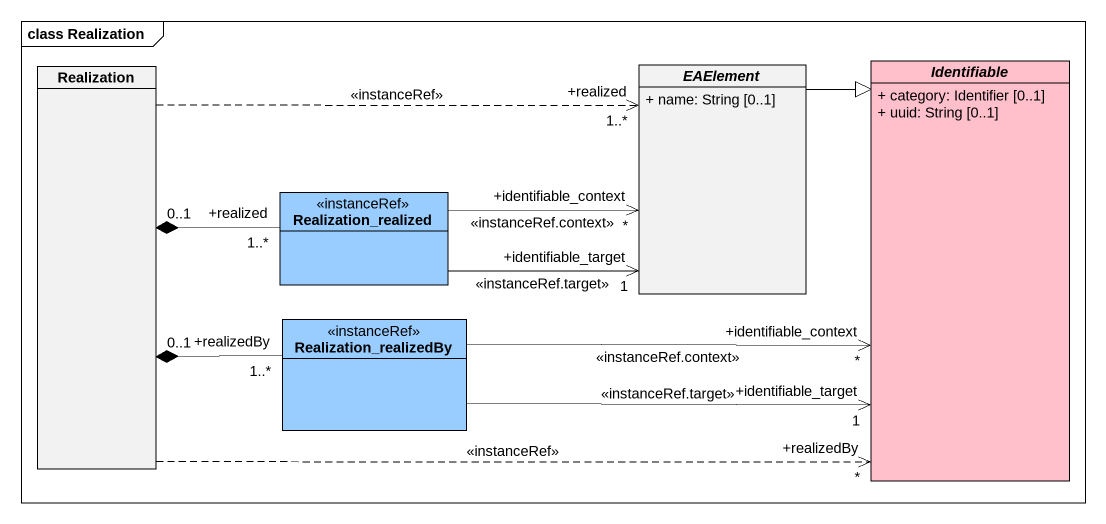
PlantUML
@startuml
mainframe class Realization
hide circle
hide empty members
skinparam classAttributeIconSize 0
class Realization
abstract class EAElement {
  + name: String [0..1]
}
abstract class Identifiable #FFC0CB {
  + category: Identifier [0..1]
  + uuid: String [0..1]
}
class Realization_realized <<instanceRef>> #99CCFF
class Realization_realizedBy <<instanceRef>> #99CCFF
Realization .right.> "+realized\n1..*" EAElement : <<instanceRef>>
Realization .right.> "+realizedBy\n*" Identifiable : <<instanceRef>>
EAElement -right-|> Identifiable
Realization_realized "+realized\n1..*" -left-* "0..1" Realization
Realization_realized -right-> "+identifiable_target\n1" EAElement : <<instanceRef.target>>
Realization_realized -right-> "+identifiable_context\n*" EAElement : <<instanceRef.context>>
Realization_realizedBy "+realizedBy\n1..*" -left-* "0..1" Realization
Realization_realizedBy -right-> "+identifiable_target\n1" Identifiable : <<instanceRef.target>>
Realization_realizedBy -right-> "+identifiable_context\n*" Identifiable : <<instanceRef.context>>
@enduml
